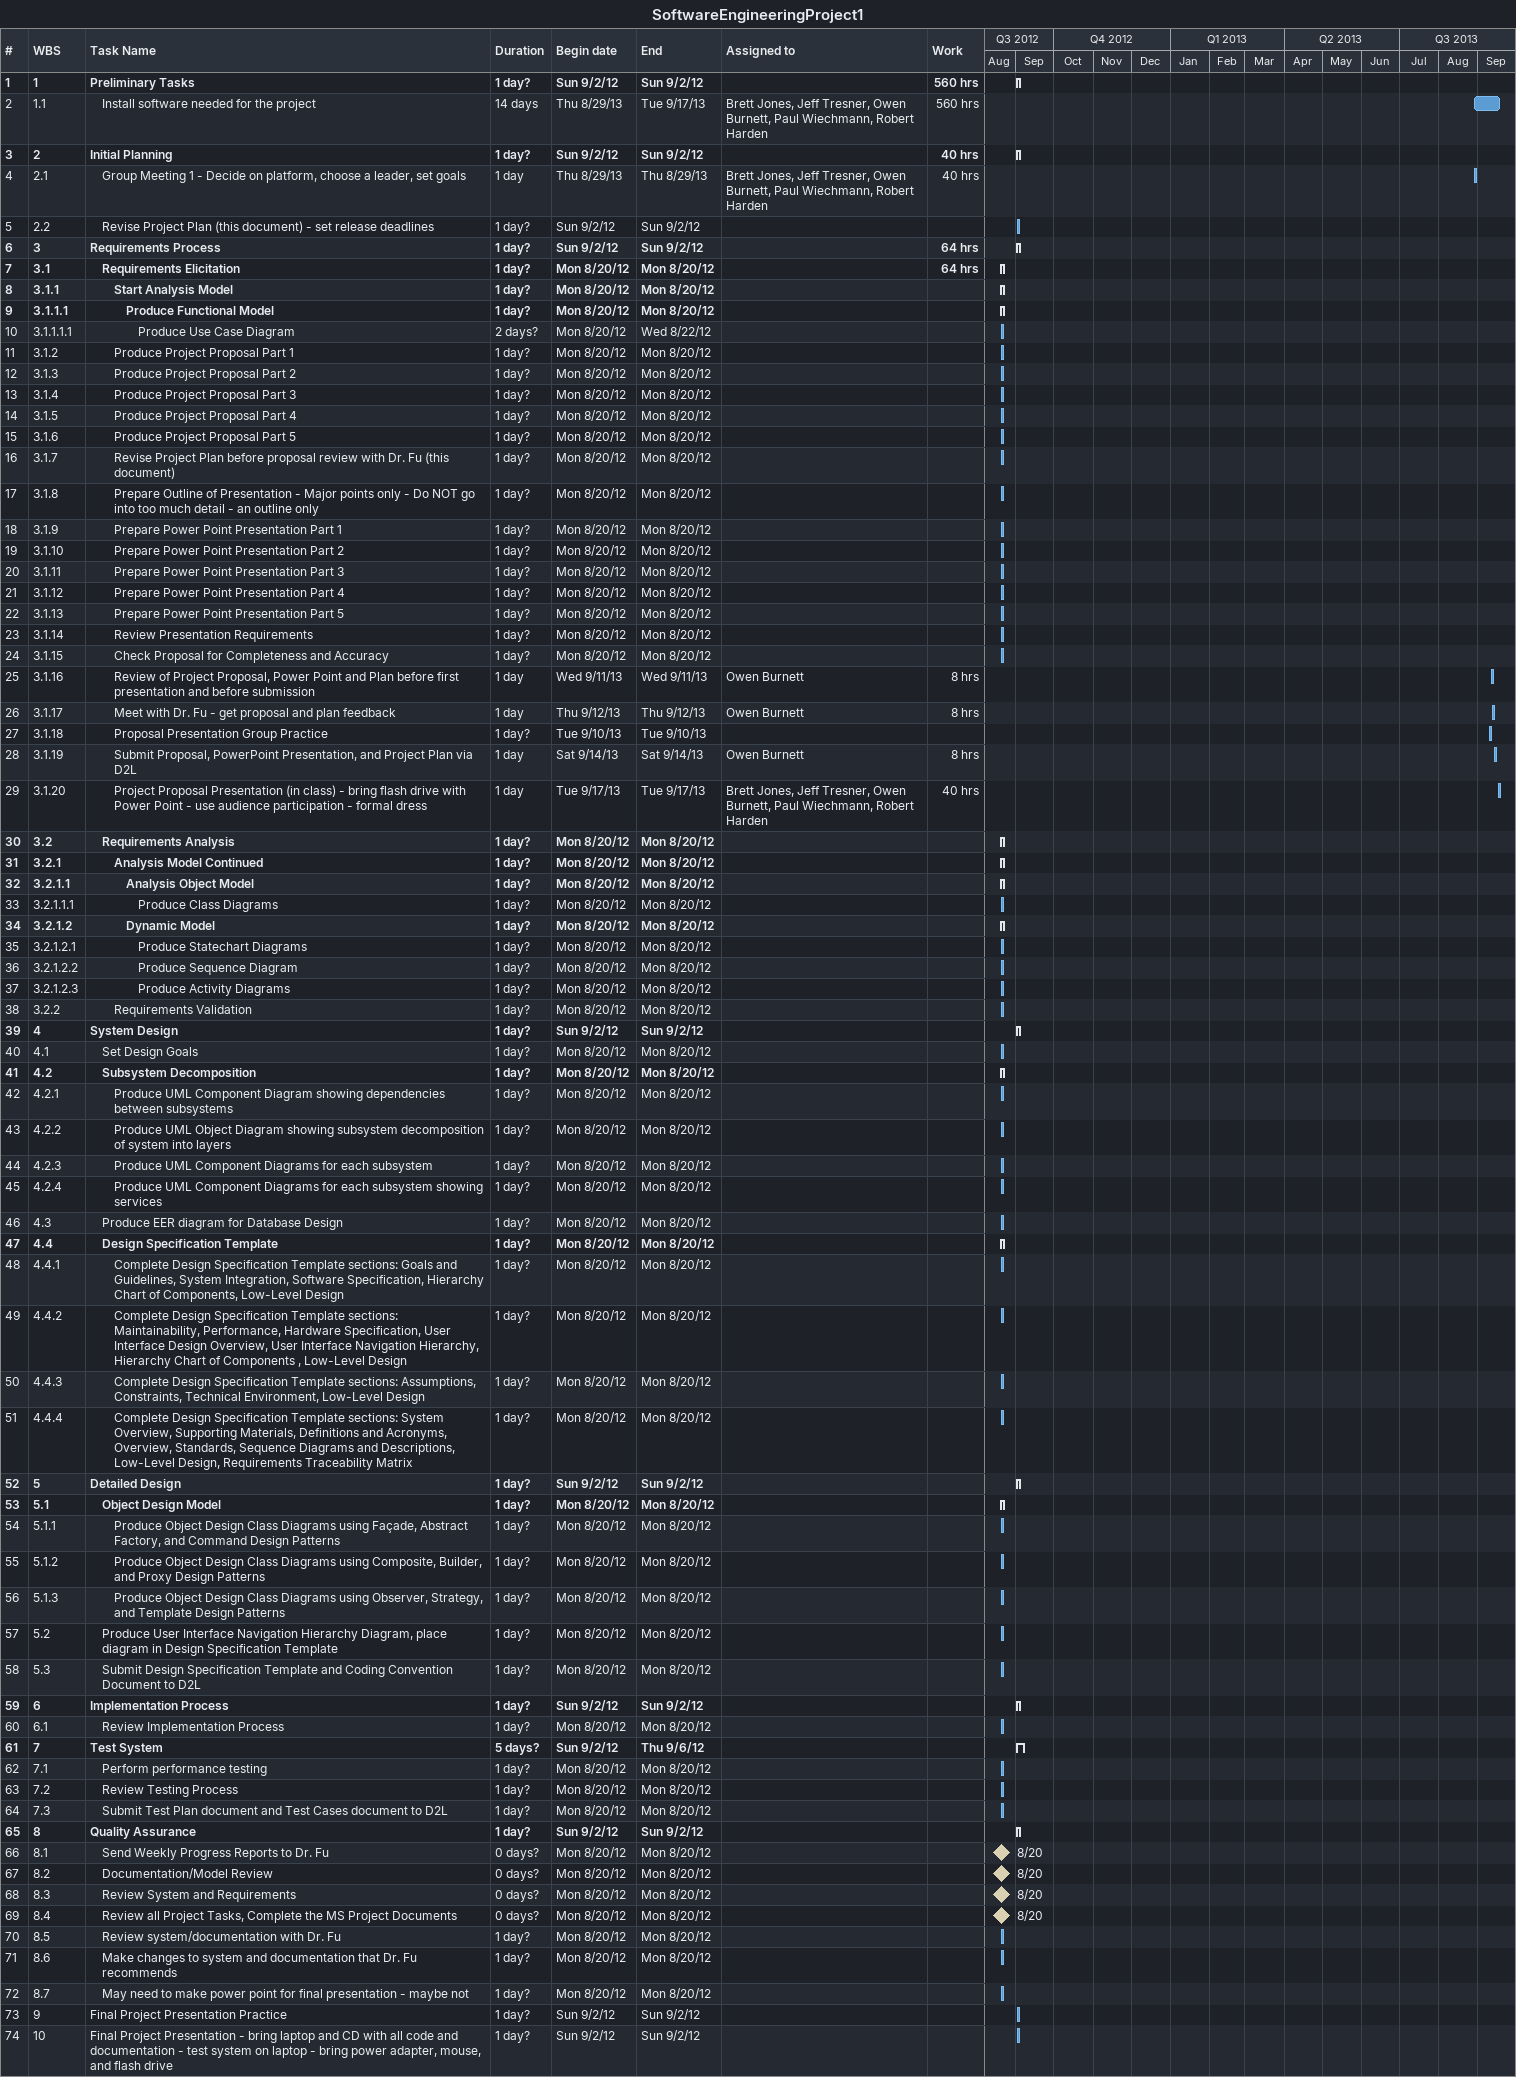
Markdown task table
SoftwareEngineeringProject1

| ID | WBS | Task | Duration | Start | Finish | Resources | Work (h) |
|---|---|---|---|---|---|---|---|
| 1 | 1 | **Preliminary Tasks** | 1d? | 2012-09-02 | 2012-09-02 |  | 560 |
| 2 | 1.1 | Install software needed for the project | 14d | 2013-08-29 | 2013-09-17 | Brett Jones, Jeff Tresner, Owen Burnett, Paul Wiechmann, Robert Harden | 560 |
| 3 | 2 | **Initial Planning** | 1d? | 2012-09-02 | 2012-09-02 |  | 40 |
| 4 | 2.1 | Group Meeting 1 - Decide on platform, choose a leader, set goals | 1d | 2013-08-29 | 2013-08-29 | Brett Jones, Jeff Tresner, Owen Burnett, Paul Wiechmann, Robert Harden | 40 |
| 5 | 2.2 | Revise Project Plan (this document) - set release deadlines | 1d? | 2012-09-02 | 2012-09-02 |  |  |
| 6 | 3 | **Requirements Process** | 1d? | 2012-09-02 | 2012-09-02 |  | 64 |
| 7 | 3.1 | **Requirements Elicitation** | 1d? | 2012-08-20 | 2012-08-20 |  | 64 |
| 8 | 3.1.1 | **Start Analysis Model** | 1d? | 2012-08-20 | 2012-08-20 |  |  |
| 9 | 3.1.1.1 | **Produce Functional Model** | 1d? | 2012-08-20 | 2012-08-20 |  |  |
| 10 | 3.1.1.1.1 | Produce Use Case Diagram | 2d? | 2012-08-20 | 2012-08-22 |  |  |
| 11 | 3.1.2 | Produce Project Proposal Part 1 | 1d? | 2012-08-20 | 2012-08-20 |  |  |
| 12 | 3.1.3 | Produce Project Proposal Part 2 | 1d? | 2012-08-20 | 2012-08-20 |  |  |
| 13 | 3.1.4 | Produce Project Proposal Part 3 | 1d? | 2012-08-20 | 2012-08-20 |  |  |
| 14 | 3.1.5 | Produce Project Proposal Part 4 | 1d? | 2012-08-20 | 2012-08-20 |  |  |
| 15 | 3.1.6 | Produce Project Proposal Part 5 | 1d? | 2012-08-20 | 2012-08-20 |  |  |
| 16 | 3.1.7 | Revise Project Plan before proposal review with Dr. Fu (this document) | 1d? | 2012-08-20 | 2012-08-20 |  |  |
| 17 | 3.1.8 | Prepare Outline of Presentation - Major points only - Do NOT go into too much detail - an outline only | 1d? | 2012-08-20 | 2012-08-20 |  |  |
| 18 | 3.1.9 | Prepare Power Point Presentation Part 1 | 1d? | 2012-08-20 | 2012-08-20 |  |  |
| 19 | 3.1.10 | Prepare Power Point Presentation Part 2 | 1d? | 2012-08-20 | 2012-08-20 |  |  |
| 20 | 3.1.11 | Prepare Power Point Presentation Part 3 | 1d? | 2012-08-20 | 2012-08-20 |  |  |
| 21 | 3.1.12 | Prepare Power Point Presentation Part 4 | 1d? | 2012-08-20 | 2012-08-20 |  |  |
| 22 | 3.1.13 | Prepare Power Point Presentation Part 5 | 1d? | 2012-08-20 | 2012-08-20 |  |  |
| 23 | 3.1.14 | Review Presentation Requirements | 1d? | 2012-08-20 | 2012-08-20 |  |  |
| 24 | 3.1.15 | Check Proposal for Completeness and Accuracy | 1d? | 2012-08-20 | 2012-08-20 |  |  |
| 25 | 3.1.16 | Review of Project Proposal, Power Point and Plan before first presentation and before submission | 1d | 2013-09-11 | 2013-09-11 | Owen Burnett | 8 |
| 26 | 3.1.17 | Meet with Dr. Fu - get proposal and plan feedback | 1d | 2013-09-12 | 2013-09-12 | Owen Burnett | 8 |
| 27 | 3.1.18 | Proposal Presentation Group Practice | 1d? | 2013-09-10 | 2013-09-10 |  |  |
| 28 | 3.1.19 | Submit Proposal, PowerPoint Presentation, and Project Plan via D2L | 1d | 2013-09-14 | 2013-09-14 | Owen Burnett | 8 |
| 29 | 3.1.20 | Project Proposal Presentation (in class) - bring flash drive with Power Point - use audience participation - formal dress | 1d | 2013-09-17 | 2013-09-17 | Brett Jones, Jeff Tresner, Owen Burnett, Paul Wiechmann, Robert Harden | 40 |
| 30 | 3.2 | **Requirements Analysis** | 1d? | 2012-08-20 | 2012-08-20 |  |  |
| 31 | 3.2.1 | **Analysis Model Continued** | 1d? | 2012-08-20 | 2012-08-20 |  |  |
| 32 | 3.2.1.1 | **Analysis Object Model** | 1d? | 2012-08-20 | 2012-08-20 |  |  |
| 33 | 3.2.1.1.1 | Produce Class Diagrams | 1d? | 2012-08-20 | 2012-08-20 |  |  |
| 34 | 3.2.1.2 | **Dynamic Model** | 1d? | 2012-08-20 | 2012-08-20 |  |  |
| 35 | 3.2.1.2.1 | Produce Statechart Diagrams | 1d? | 2012-08-20 | 2012-08-20 |  |  |
| 36 | 3.2.1.2.2 | Produce Sequence Diagram | 1d? | 2012-08-20 | 2012-08-20 |  |  |
| 37 | 3.2.1.2.3 | Produce Activity Diagrams | 1d? | 2012-08-20 | 2012-08-20 |  |  |
| 38 | 3.2.2 | Requirements Validation | 1d? | 2012-08-20 | 2012-08-20 |  |  |
| 39 | 4 | **System Design** | 1d? | 2012-09-02 | 2012-09-02 |  |  |
| 40 | 4.1 | Set Design Goals | 1d? | 2012-08-20 | 2012-08-20 |  |  |
| 41 | 4.2 | **Subsystem Decomposition** | 1d? | 2012-08-20 | 2012-08-20 |  |  |
| 42 | 4.2.1 | Produce UML Component Diagram showing dependencies between subsystems | 1d? | 2012-08-20 | 2012-08-20 |  |  |
| 43 | 4.2.2 | Produce UML Object Diagram showing subsystem decomposition of system into layers | 1d? | 2012-08-20 | 2012-08-20 |  |  |
| 44 | 4.2.3 | Produce UML Component Diagrams for each subsystem | 1d? | 2012-08-20 | 2012-08-20 |  |  |
| 45 | 4.2.4 | Produce UML Component Diagrams for each subsystem showing services | 1d? | 2012-08-20 | 2012-08-20 |  |  |
| 46 | 4.3 | Produce EER diagram for Database Design | 1d? | 2012-08-20 | 2012-08-20 |  |  |
| 47 | 4.4 | **Design Specification Template** | 1d? | 2012-08-20 | 2012-08-20 |  |  |
| 48 | 4.4.1 | Complete Design Specification Template sections: Goals and Guidelines, System Integration, Software Specification, Hierarchy Chart of Components, Low-Level Design | 1d? | 2012-08-20 | 2012-08-20 |  |  |
| 49 | 4.4.2 | Complete Design Specification Template sections: Maintainability, Performance, Hardware Specification, User Interface Design Overview, User Interface Navigation Hierarchy, Hierarchy Chart of Components , Low-Level Design | 1d? | 2012-08-20 | 2012-08-20 |  |  |
| 50 | 4.4.3 | Complete Design Specification Template sections: Assumptions, Constraints, Technical Environment, Low-Level Design | 1d? | 2012-08-20 | 2012-08-20 |  |  |
| 51 | 4.4.4 | Complete Design Specification Template sections: System Overview, Supporting Materials, Definitions and Acronyms, Overview, Standards, Sequence Diagrams and Descriptions, Low-Level Design, Requirements Traceability Matrix | 1d? | 2012-08-20 | 2012-08-20 |  |  |
| 52 | 5 | **Detailed Design** | 1d? | 2012-09-02 | 2012-09-02 |  |  |
| 53 | 5.1 | **Object Design Model** | 1d? | 2012-08-20 | 2012-08-20 |  |  |
| 54 | 5.1.1 | Produce Object Design Class Diagrams using Façade, Abstract Factory, and Command Design Patterns | 1d? | 2012-08-20 | 2012-08-20 |  |  |
| 55 | 5.1.2 | Produce Object Design Class Diagrams using Composite, Builder, and Proxy Design Patterns | 1d? | 2012-08-20 | 2012-08-20 |  |  |
| 56 | 5.1.3 | Produce Object Design Class Diagrams using Observer, Strategy, and Template Design Patterns | 1d? | 2012-08-20 | 2012-08-20 |  |  |
| 57 | 5.2 | Produce User Interface Navigation Hierarchy Diagram, place diagram in Design Specification Template | 1d? | 2012-08-20 | 2012-08-20 |  |  |
| 58 | 5.3 | Submit Design Specification Template and Coding Convention Document to D2L | 1d? | 2012-08-20 | 2012-08-20 |  |  |
| 59 | 6 | **Implementation Process** | 1d? | 2012-09-02 | 2012-09-02 |  |  |
| 60 | 6.1 | Review Implementation Process | 1d? | 2012-08-20 | 2012-08-20 |  |  |
| 61 | 7 | **Test System** | 5d? | 2012-09-02 | 2012-09-06 |  |  |
| 62 | 7.1 | Perform performance testing | 1d? | 2012-08-20 | 2012-08-20 |  |  |
| 63 | 7.2 | Review Testing Process | 1d? | 2012-08-20 | 2012-08-20 |  |  |
| 64 | 7.3 | Submit Test Plan document and Test Cases document to D2L | 1d? | 2012-08-20 | 2012-08-20 |  |  |
| 65 | 8 | **Quality Assurance** | 1d? | 2012-09-02 | 2012-09-02 |  |  |
| 66 | 8.1 | Send Weekly Progress Reports to Dr. Fu | 0d? | 2012-08-20 | 2012-08-20 |  |  |
| 67 | 8.2 | Documentation/Model Review | 0d? | 2012-08-20 | 2012-08-20 |  |  |
| 68 | 8.3 | Review System and Requirements | 0d? | 2012-08-20 | 2012-08-20 |  |  |
| 69 | 8.4 | Review all Project Tasks, Complete the MS Project Documents | 0d? | 2012-08-20 | 2012-08-20 |  |  |
| 70 | 8.5 | Review system/documentation with Dr. Fu | 1d? | 2012-08-20 | 2012-08-20 |  |  |
| 71 | 8.6 | Make changes to system and documentation that Dr. Fu recommends | 1d? | 2012-08-20 | 2012-08-20 |  |  |
| 72 | 8.7 | May need to make power point for final presentation - maybe not | 1d? | 2012-08-20 | 2012-08-20 |  |  |
| 73 | 9 | Final Project Presentation Practice | 1d? | 2012-09-02 | 2012-09-02 |  |  |
| 74 | 10 | Final Project Presentation - bring laptop and CD with all code and documentation - test system on laptop - bring power adapter, mouse, and flash drive | 1d? | 2012-09-02 | 2012-09-02 |  |  |
